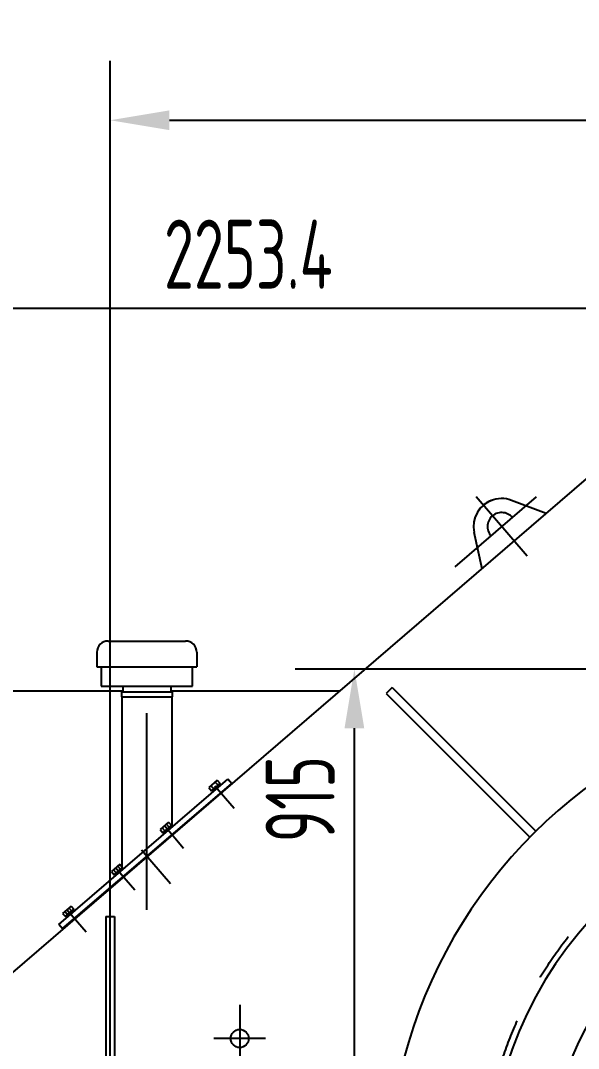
# Model space of a CAD drawing. Header units: millimetres. Extents: x 0 to 14700, y -398 to 10395.
# Drawn here: x 3627 to 4617, y 6252 to 8073 of the extents above; entities that cross this region are included whole.
import ezdxf

# ---------------------------------------------------------------- set-up
doc = ezdxf.new("R2010")
doc.units = ezdxf.units.MM
doc.header["$LTSCALE"] = 350
doc.linetypes.add('G', pattern=[2, 1.25, -0.25, 0.25, -0.25])
for name, color, linetype in [('01', 7, 'Continuous'), ('05', 142, 'G'), ('08', 1, 'Continuous')]:
    doc.layers.add(name, color=color, linetype=linetype)
doc.styles.get("Standard").update_dxf_attribs({"font": 'isocp', "width": 0.707, "bigfont": 'intecad.shx'})
doc.dimstyles.new('INTE', dxfattribs={"dimscale": 35, "dimtxt": 3.5, "dimasz": 3, "dimexe": 3, "dimexo": 0, "dimgap": 1, "dimtad": 1, "dimdec": 1, "dimdsep": 46, "dimtxsty": 'Standard', "dimcen": 0, "dimclrd": 1, "dimclre": 1, "dimclrt": 3, "dimaunit": 1, "dimadec": 0, "dimazin": 0, "dimtfac": 1, "dimtdec": 1, "dimtmove": 0, "dimatfit": 0, "dimfxl": 0, "dimarcsym": 0})

# ---------------------------------------------------------------- blocks, each defined once
blk = doc.blocks.new('A$C36681D4F')
at = {"layer": '01', "ltscale": 0.8}
for p, q in [((905.6, 1532.8), (2110.6, 2568.8)), ((1219.6, 2244.3), (1356.6, 2244.3)), ((1199.6, 2224.3), (1199.6, 2198.3)), ((1199.6, 2198.3), (1376.6, 2198.3)), ((1207.1, 2198.3), (1207.1, 2164.3)), ((1207.1, 2164.3), (1369.1, 2164.3)), ((1243.1, 2154.3), (1243.1, 2145.3)), ((1243.1, 2154.3), (1333.1, 2154.3)), ((1245.6, 2164.3), (1245.6, 2154.3)), ((1330.6, 2164.3), (1330.6, 2154.3)), ((1333.1, 2154.3), (1333.1, 2145.3)), ((1712.5, 2151.3), (1967.1, 1896.7)), ((1723.1, 2161.9), (1977.7, 1907.3)), ((1243.1, 2145.3), (1333.1, 2145.3)), ((1243.6, 2145.3), (1243.6, 1837.9)), ((1332.6, 2145.3), (1332.6, 1914.4)), ((1131.8, 1741.8), (1431.4, 1999.3)), ((1413, 1997.5), (1398, 1984.6)), ((1406.6, 1982.1), (1401.7, 1987.8)), ((1402.9, 1978.9), (1417.9, 1991.9)), ((1414.2, 1988.6), (1409.3, 1994.3)), ((1413, 1997.5), (1417.9, 1991.9)), ((1417.4, 1991.4), (1419.4, 1989)), ((1438.5, 1991), (1431.4, 1999.3)), ((1398, 1984.6), (1402.9, 1978.9)), ((1403.4, 1979.4), (1405.4, 1977)), ((1412.4, 1983), (1409, 1984.2)), ((1410.4, 1985.4), (1413.8, 1984.2)), ((1326.6, 1923.1), (1311.6, 1910.2)), ((1320.2, 1907.7), (1315.3, 1913.4)), ((1316.4, 1904.5), (1331.5, 1917.5)), ((1327.7, 1914.2), (1322.8, 1919.9)), ((1326.6, 1923.1), (1331.5, 1917.5)), ((1330.9, 1917), (1333, 1914.6)), ((1311.6, 1910.2), (1316.4, 1904.5)), ((1317, 1905), (1319, 1902.6)), ((1326, 1908.6), (1322.6, 1909.8)), ((1324, 1911), (1327.4, 1909.8)), ((1240.2, 1848.8), (1225.1, 1835.9)), ((1230, 1830.2), (1245.1, 1843.2)), ((1241.3, 1839.9), (1236.4, 1845.6)), ((1240.2, 1848.8), (1245.1, 1843.2)), ((1244.5, 1842.7), (1246.6, 1840.3)), ((1225.1, 1835.9), (1230, 1830.2)), ((1233.8, 1833.4), (1228.9, 1839.1)), ((1239.6, 1834.3), (1236.2, 1835.5)), ((1237.6, 1836.7), (1240.9, 1835.5)), ((1153.7, 1774.6), (1138.7, 1761.6)), ((1143.5, 1755.9), (1158.6, 1768.9)), ((1154.8, 1765.7), (1149.9, 1771.3)), ((1153.7, 1774.6), (1158.6, 1768.9)), ((1158, 1768.4), (1160.1, 1766.1)), ((1138.7, 1761.6), (1143.5, 1755.9)), ((1147.3, 1759.2), (1142.4, 1764.9)), ((1153.1, 1760.1), (1149.7, 1761.3)), ((1151.1, 1762.4), (1154.4, 1761.2)), ((1215.5, 1756.1), (1215.5, 1502)), ((1215.5, 1756.1), (1230.5, 1756.1)), ((1230.5, 1756.1), (1230.5, 1502)), ((1139, 1733.5), (1131.8, 1741.8)), ((1452.7, 1599.6), (1452.7, 1549.6))]:
    blk.add_line(p, q, dxfattribs=at)
at = {"layer": '01', "color": 7, "linetype": 'Continuous'}
for p, q in [((1996, 2470.2), (1934.8, 2493.6)), ((1882.3, 2372.4), (1868.4, 2436.5))]:
    blk.add_line(p, q, dxfattribs=at)
at = {"layer": '01', "color": 7, "linetype": 'Continuous', "ltscale": 0.8}
for p, q in [((1376.6, 2224.3), (1376.6, 2198.3)), ((1369.1, 2164.3), (1369.1, 2198.3)), ((739, 2155.8), (1245.6, 2155.8)), ((1330.6, 2155.8), (1630.3, 2155.8)), ((1723.1, 2161.9), (1712.5, 2151.3)), ((1138.1, 1734.5), (1438.1, 1991.4)), ((1438.5, 1991), (1438.1, 1991.4)), ((1438.5, 1991), (1438.5, 1991)), ((1139, 1733.5), (1138.1, 1734.5)), ((1139, 1733.5), (1139, 1733.5))]:
    blk.add_line(p, q, dxfattribs=at)
blk.add_circle((1452.7, 1539.9), 16, dxfattribs=at)
at = {"layer": '01', "color": 7, "linetype": 'Continuous'}
for radius, start, end in [(49.8, 69.1299, 154.8014), (49.8, 106.5733, 192.2448), (25, 124.6288, 222.3115), (25, 39.0632, 136.7459)]:
    blk.add_arc((1917, 2447), radius, start, end, dxfattribs=at)
at = {"layer": '01', "ltscale": 0.8}
for centre, start, end in [((1219.6, 2224.3), 90, 180), ((1356.6, 2224.3), 0, 90)]:
    blk.add_arc(centre, 20, start, end, dxfattribs=at)
at = {"layer": '05'}
for p, q in [((1978.3, 2499.7), (1834.1, 2375.7)), ((1962.2, 2394.5), (1871.8, 2499.6)), ((1962.2, 2394.5), (1871.8, 2499.6))]:
    blk.add_line(p, q, dxfattribs=at)
at = {"layer": '05', "ltscale": 0.8}
for p, q in [((1223, 1213.3), (1223, 2184.9)), ((1452.7, 1585.9), (1452.7, 1493.9)), ((1498.7, 1539.9), (1406.7, 1539.9))]:
    blk.add_line(p, q, dxfattribs=at)
at = {"layer": '05', "color": 4, "linetype": 'G', "ltscale": 0.8}
for p, q in [((1288.1, 1767.9), (1288.1, 2116.6)), ((1443, 1947.4), (1408.7, 1987.2)), ((1353.3, 1876.9), (1319.1, 1916.7)), ((1278.5, 1874.2), (1329.9, 1814.4)), ((1266.9, 1802.5), (1232.6, 1842.3)), ((1180.5, 1728.1), (1146.1, 1768.1))]:
    blk.add_line(p, q, dxfattribs=at)
blk = doc.blocks.new('*D111')
at = {"layer": '08', "color": 1, "lineweight": -2}
for p, q in [((3786.3, 6040.7), (3786.3, 8001.7)), ((6529.5, 6009.3), (6529.5, 8001.7)), ((3891.3, 7896.7), (6424.5, 7896.7))]:
    blk.add_line(p, q, dxfattribs=at)
at = {"layer": '08', "color": 1}
for points in [[(3891.3, 7914.2), (3891.3, 7879.2), (3786.3, 7896.7)], [(6424.5, 7914.2), (6424.5, 7879.2), (6529.5, 7896.7)]]:
    blk.add_solid(points, dxfattribs=at)
at = {"layer": 'Defpoints', "color": 0}
for p in [(6529.5, 7896.7), (3786.3, 6040.7), (6529.5, 6009.3)]:
    blk.add_point(p, dxfattribs=at)
at = {"layer": '08', "color": 3, "insert": (5157.9, 7993), "char_height": 122.5, "attachment_point": 5}
blk.add_mtext('2743.2', dxfattribs=at)
blk = doc.blocks.new('*D118')
at = {"layer": '08', "color": 1, "lineweight": -2}
for p, q in [((21882.8, 7242.7), (21091.2, 7242.7)), ((21196.2, 6432.9), (21196.2, 7137.7)), ((21406.5, 6327.9), (21091.2, 6327.9))]:
    blk.add_line(p, q, dxfattribs=at)
at = {"layer": '08', "color": 1}
for points in [[(21178.7, 7137.7), (21213.7, 7137.7), (21196.2, 7242.7)], [(21178.7, 6432.9), (21213.7, 6432.9), (21196.2, 6327.9)]]:
    blk.add_solid(points, dxfattribs=at)
at = {"layer": 'Defpoints', "color": 0}
for p in [(21196.2, 7242.7), (21882.8, 7242.7), (21406.5, 6327.9)]:
    blk.add_point(p, dxfattribs=at)
at = {"layer": '08', "color": 3, "insert": (21100, 7012.1), "char_height": 122.5, "attachment_point": 5, "rotation": 90}
blk.add_mtext('915', dxfattribs=at)
blk = doc.blocks.new('*D131')
at = {"layer": '08', "color": 1, "lineweight": -2}
for p, q in [((2904.5, 7357.4), (2904.5, 7667.9)), ((5157.9, 7401.1), (5157.9, 7667.9)), ((5052.9, 7562.9), (3009.5, 7562.9))]:
    blk.add_line(p, q, dxfattribs=at)
at = {"layer": '08', "color": 1}
for points in [[(3009.5, 7580.4), (3009.5, 7545.4), (2904.5, 7562.9)], [(5052.9, 7580.4), (5052.9, 7545.4), (5157.9, 7562.9)]]:
    blk.add_solid(points, dxfattribs=at)
at = {"layer": 'Defpoints', "color": 0}
for p in [(2904.5, 7562.9), (5157.9, 7401.1), (2904.5, 7357.4)]:
    blk.add_point(p, dxfattribs=at)
at = {"layer": '08', "color": 3, "insert": (4031.2, 7659.2), "char_height": 122.5, "attachment_point": 5}
blk.add_mtext('2253.4', dxfattribs=at)
blk = doc.blocks.new('rst')
at = {"layer": '01', "color": 7, "linetype": 'Continuous'}
for radius, start, end in [(880, 117.45795, 240), (701.7, 90, 270), (597.5, 330.68797, 209.31203)]:
    blk.add_arc((22134.84, 6327.86), radius, start, end, dxfattribs=at)
at = {"layer": '08'}
dim = blk.add_linear_dim(base=(21196.25, 7242.73), p1=(21406.51, 6327.86), p2=(21882.84, 7242.73), angle=90, text='915', dimstyle='INTE', dxfattribs=at)
dim.commit()
dim.dimension.update_dxf_attribs({"geometry": '*D118', "text_midpoint": (21196.25, 7012.07), "dimtype": 160})

msp = doc.modelspace()

# ---------------------------------------------------------------- linework, layer by layer
at = {"layer": '05', "color": 142, "linetype": 'G'}
msp.add_circle((5157.95, 6009.31), 712, dxfattribs=at)

# ---------------------------------------------------------------- block references
at = {"layer": '01'}
msp.add_blockref('A$C36681D4F', (2563.32, 4729.51), dxfattribs=at)
at = {"layer": '05'}
msp.add_blockref('rst', (-16976.89, -318.55), dxfattribs=at)

# ---------------------------------------------------------------- dimensions: what is measured, and where the dimension line sits
at = {"layer": '08'}
for base, p1, p2, picture, middle in [((6529.55, 7896.69), (3786.35, 6040.69), (6529.55, 6009.31), '*D111', (5157.95, 7992.95)), ((2904.55, 7562.92), (5157.95, 7401.09), (2904.55, 7357.4), '*D131', (4031.25, 7659.19))]:
    dim = msp.add_linear_dim(base=base, p1=p1, p2=p2, dimstyle='INTE', dxfattribs=at)
    dim.commit()
    dim.dimension.update_dxf_attribs({"geometry": picture, "text_midpoint": middle})

doc.saveas('drawing.dxf')
